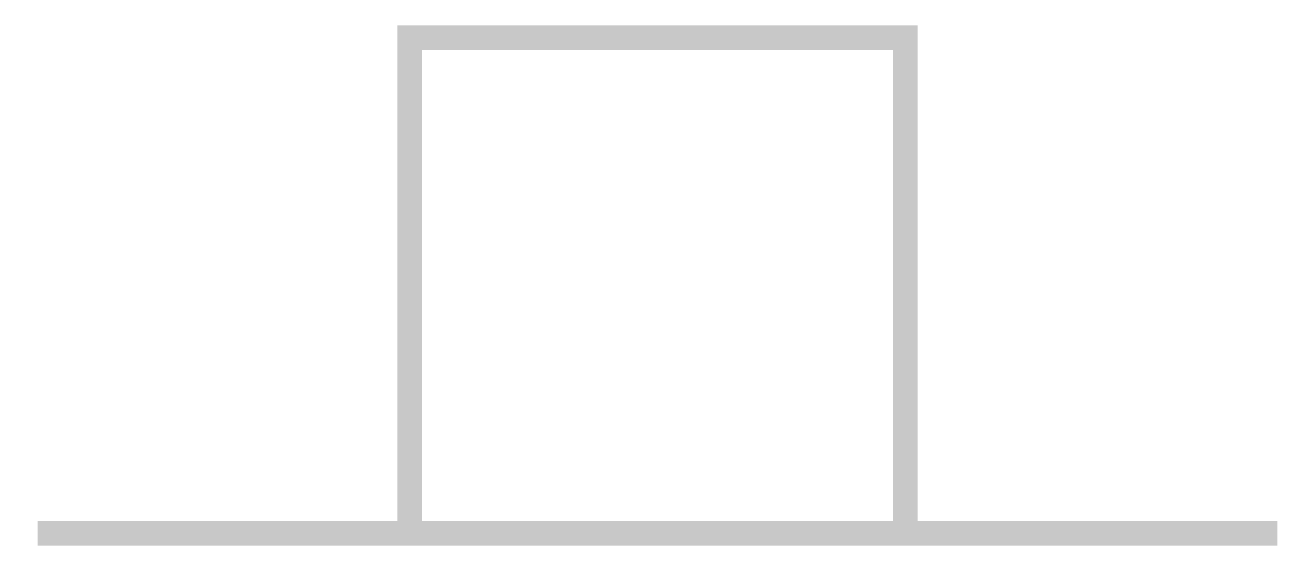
# Model space of a CAD drawing. Extents: x -0.05 to 5.05, y -0.05 to 2.05.
import ezdxf

# ---------------------------------------------------------------- set-up
doc = ezdxf.new("R2010")
doc.units = 0
doc.header["$MEASUREMENT"] = 0
doc.layers.get('0').update_dxf_attribs({"linetype": 'CONTINUOUS'})

msp = doc.modelspace()

# ---------------------------------------------------------------- linework, layer by layer
at = {"color": 1, "const_width": 0.1}
for points in [[(1.5, 0), (1.5, 2), (3.5, 2), (3.5, 0)], [(0, 0), (5, 0)]]:
    msp.add_lwpolyline(points, dxfattribs=at)

doc.saveas('drawing.dxf')
